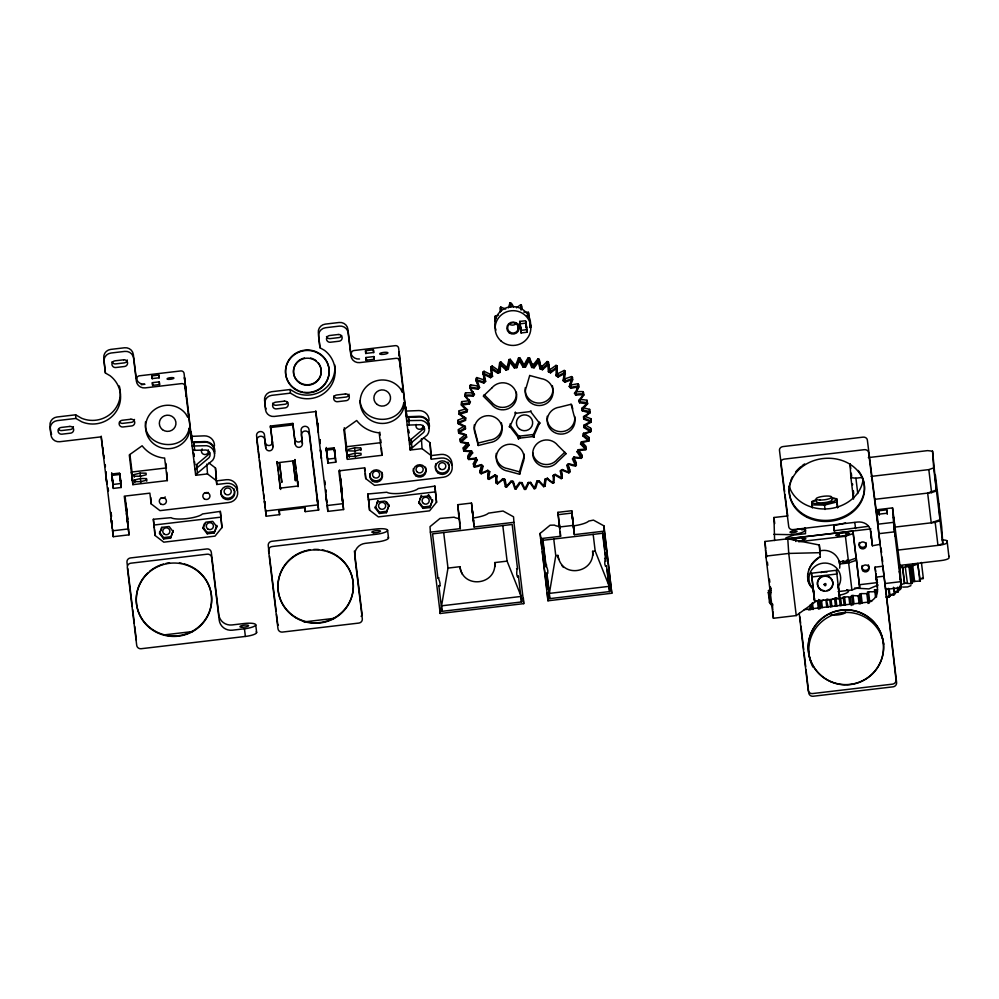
<?xml version="1.0" encoding="UTF-8"?>
<svg xmlns="http://www.w3.org/2000/svg" width="999" height="999" viewBox="0 0 999 999"><rect width="100%" height="100%" fill="white"/><g stroke="black" fill="none" stroke-linecap="round" stroke-linejoin="round"><path stroke-width="1.5" d="M774.6 540.534L773.95 517.494L787.836 515.934M807.741 574.013C807.18 579.358 808.466 585.551 813.223 588.673M145.542 421.728C142.245 447.652 184.515 453.708 189.198 428.271L190.185 428.159L184.915 386.126A2.972 2.897 -3.8 0 0 181.618 383.604L145.167 387.887A7.942 7.73 -3.8 0 1 136.364 381.156L133.579 358.142A7.942 7.73 -3.8 0 0 124.775 351.398L110.989 353.022A7.942 7.73 -3.8 0 0 104.033 361.613L105.407 373.027L110.027 375.699A27.772 27.048 -3.8 0 1 116.671 410.751A27.772 27.048 -3.8 0 1 81.831 421.853L75.874 418.431L57.193 420.629A7.942 7.73 -3.8 0 0 50.25 429.233L50.937 434.977A7.942 7.73 -3.8 0 0 59.74 441.72L101.124 436.85L113.262 536.688L129.033 534.827L125.162 496.715M543.856 485.976L539.185 480.856L538.836 481.555L543.643 486.663L545.142 479.033L547.427 478.221A27.76 27.023 -3.8 0 0 550.561 481.019L552.797 482.567L553.271 481.206A28.072 27.335 -3.8 0 0 553.234 477.172L553.034 475.536L555.144 474.363L561.475 477.709L560.314 470.941L562.262 469.53L568.693 472.177L566.845 465.384L568.518 463.661L575.324 465.409L572.464 458.941L573.913 457.043L580.869 457.779L577.072 451.785L578.221 449.7L585.377 449.063L580.556 444.056L581.393 441.833L588.274 440.584L582.867 435.914L583.354 433.603L589.972 431.393L583.94 427.547L584.003 425.187L590.259 421.653L583.716 419.118L583.503 416.758L589.198 412.787L582.255 410.814L581.693 408.516L586.725 403.771L579.57 402.797L578.658 400.611L582.941 395.217L581.53 394.792A28.447 27.697 -3.8 0 0 577.385 394.992L575.711 395.267L574.487 393.231L575.412 391.92A28.034 27.298 -3.8 0 0 577.434 388.374L577.672 386.963L570.766 388.361L569.243 386.526L571.465 379.87L564.835 382.23L563.061 380.631L564.26 373.738L558.054 377.023L556.056 375.686L556.206 368.693L550.549 372.827L548.376 371.778L547.877 364.997L542.507 369.73L540.197 369.018L538.274 362.287L534.078 367.819L531.68 367.445L532.155 364.31L529.532 357.904L528.221 357.817L528.783 361.064L525.449 367.132L523.026 367.083L523.389 363.886L522.34 361.75A30.981 30.17 -3.8 0 0 519.842 357.904L518.518 358.017L519.193 361.188L516.808 367.657L514.398 367.969L514.635 364.697L510.239 359.29L508.941 359.59L509.727 362.674L508.329 369.405L506.006 370.105L506.118 366.77L500.936 362.025L499.7 362.5L500.574 365.497L500.187 372.315L498.002 373.339L497.964 369.98L492.145 366.046L490.996 366.683L491.683 375.836L492.569 376.373L490.559 377.697L484.328 374.588L485.639 381.468L483.853 383.054L477.222 380.869L479.582 387.512L477.997 389.31L471.116 388.087L471.378 389.498A28.009 27.273 -3.8 0 0 473.451 392.994L474.45 394.33L473.151 396.328A28.447 27.697 -3.8 0 0 467.382 396.004L465.971 396.453L470.392 401.785L469.405 403.946L462.312 405.094L467.495 409.74L466.833 412.025L459.99 414.16L465.759 418.019L465.509 420.367L459.053 423.052L465.359 426.436L465.472 428.808L459.44 432.367L466.146 434.84L466.67 437.15L461.326 441.92L468.244 443.032L469.043 445.254L464.523 450.724L471.528 450.836L472.652 452.922A28.472 27.722 -3.8 0 0 469.343 457.554L468.993 458.953L475.986 458.054L477.36 459.99A27.835 27.098 -3.8 0 0 475.362 463.661L474.65 466.471L481.443 464.585L483.091 466.308L481.381 473.101L487.799 470.279L489.735 471.703L488.673 478.484L494.955 475L497.09 476.136L496.915 477.772A28.072 27.335 -3.8 0 0 496.928 481.805L497.427 483.154L499.637 481.568A27.76 27.023 -3.8 0 0 502.734 478.696L505.032 479.458L506.618 487.05L511.351 481.843L511.013 481.156L506.418 486.363M490.996 366.683L492.569 376.373M545.142 479.033L545.904 479.395L545.304 484.665L544.905 486.276L543.643 486.663M548.376 371.778L549.163 371.128L549.013 366.496A31.344 30.519 -3.8 0 0 548.414 361.975L547.177 361.526L542.07 366.396L542.507 369.73M869.167 603.196L867.419 592.045L869.517 591.77A29.296 6.681 -6.9 0 0 873.313 591.77L875.911 591.42L876.573 596.903M584.003 425.187L584.727 426.873L583.94 427.547M465.509 420.367L464.61 417.345L458.116 420.142L458.066 421.428L458.216 423.688L463.474 426.423L465.359 426.436M279.171 509.815L279.633 514.647L266.233 516.221L265.534 509.34M317.37 498.926L318.631 510.052L305.244 511.625L304.782 506.793M488.374 470.679L487.849 478.708L488.961 479.408L489.023 478.708M547.427 478.221L548.014 479.732L552.722 483.279L553.908 482.717L554.058 481.068A28.896 28.134 -3.8 0 0 554.02 476.91L553.034 475.536M899.649 587.874L901.423 586.563L899.999 586.525M901.423 586.563L900.711 587.624M481.568 465.072L480.032 470.679L480.194 472.939L481.181 473.788L486.7 471.603L487.799 470.279M508.329 369.405L507.43 366.371L508.941 359.59M564.26 373.738L564.223 370.417L557.892 373.638L558.054 377.023M553.871 475.774L555.144 474.363M585.664 425.087L590.684 428.184L590.709 431.73L585.127 433.791L583.354 433.603M466.833 412.025L466.046 408.903L459.19 410.751L459.115 414.273L464.897 418.269L464.76 419.605L458.266 422.402L458.216 423.688L459.041 423.451M497.09 476.136L496.103 477.534A28.896 28.134 -3.8 0 0 496.128 481.68L496.303 483.329L497.502 483.866L502.147 480.219L502.734 478.696M552.722 483.279L552.797 482.567M506.006 370.105L500.961 365.347L500.936 362.025M810.201 609.914L809.764 605.232M564.835 382.23L564.822 378.871L563.811 377.959L564.497 375.686M564.223 370.417L565.272 371.191L564.81 374.325M556.955 371.778L557.192 365.984L556.031 365.359L550.249 369.455L550.549 372.827M545.629 479.532L545.154 482.405M502.797 525.549L507.092 561.126L521.166 596.44L521.528 601.96L441.933 611.338L441.57 605.819L447.989 568.094L443.693 532.517M553.758 539.01L555.769 555.669L549.363 593.394L549.712 598.638L609.602 591.57L607.217 569.455M539.185 480.856L536.813 481.406L534.165 488.723L530.182 483.017L528.234 482.529L524.487 489.423L521.79 484.265L521.99 482.617L524.95 488.823M536.813 481.406L537.499 481.855L536.101 486.988L535.476 488.523L534.165 488.723M556.056 375.686L557.255 372.802L557.192 365.984M495.154 316.208L495.267 321.079L495.154 316.208L498.451 315.01M530.019 327.722L529.994 324.2M582.867 435.914L584.015 434.053M571.465 379.87L571.553 376.573L564.822 378.871M536.85 481.943L537.15 480.731M514.398 367.969L510.139 362.587L510.239 359.29M570.766 388.361L570.879 385.027L570.017 383.978L571.028 387.287L578.034 385.964L578.808 387L578.134 388.524A28.834 28.072 -3.8 0 1 576.073 392.157L574.487 393.231M516.808 367.657L516.008 364.523L518.518 358.017M588.761 438.761L589.085 437.512L583.591 433.116M581.393 441.833L583.091 442.282L588.911 441.021L589.085 437.512M807.766 574.462C808.74 566.97 813.523 560.002 820.316 556.618C816.108 559.802 810.888 564.023 809.003 569.692M489.735 471.703L488.823 471.828L488.274 474.175L487.849 478.708L488.673 478.484M572.04 379.083L572.477 377.485L571.553 376.573M481.181 473.788L481.381 473.101M467.495 409.74L466.196 411.163L459.34 413.012L459.115 414.273L459.99 414.16M189.198 428.271L189.448 431.88L188.386 435.514A22.315 21.728 -3.8 0 1 155.644 445.204A22.315 21.728 -3.8 0 1 151.648 412.137A22.315 21.728 -3.8 0 1 185.789 413.936L187.675 417.232L188.661 417.107L188.424 413.499M339.535 469.905L343.581 509.54L327.822 511.401L315.684 411.563L274.3 416.446A7.942 7.73 -3.8 0 1 265.497 409.702L264.797 403.946A7.942 7.73 -3.8 0 1 271.753 395.342L290.434 393.144L296.378 396.578A27.772 27.048 -3.8 0 0 331.231 385.464A27.772 27.048 -3.8 0 0 324.588 350.412L319.967 347.752L318.594 336.338A7.942 7.73 -3.8 0 1 325.549 327.734L339.335 326.111A7.942 7.73 -3.8 0 1 348.139 332.854L350.924 355.869A7.942 7.73 -3.8 0 0 359.727 362.612L396.178 358.316A2.972 2.897 -3.8 0 1 399.475 360.839L404.745 402.872L403.758 402.984C399.463 426.061 362 424.188 360.04 400.699M403.758 402.984L403.996 406.605L402.947 410.239A22.315 21.728 -3.8 0 1 370.192 419.917A22.315 21.728 -3.8 0 1 366.208 386.863A22.315 21.728 -3.8 0 1 400.349 388.661L402.235 391.945L403.221 391.82L402.972 388.211L401.998 388.324M519.655 474.275L522.914 463.061A13.886 13.524 -3.8 0 0 514.522 444.905A13.886 13.524 -3.8 0 0 496.64 454.695A13.886 13.524 -3.8 0 0 508.154 471.153L519.655 474.275L519.492 471.84L522.752 460.626A13.886 13.524 -3.8 0 0 523.788 453.696M476.261 457.579L473.326 463.886L474.325 467.132A31.294 30.47 -3.8 0 0 478.896 466.133L481.443 464.585M528.808 483.091L525.811 489.41L524.487 489.423M563.061 380.631L564.647 377.947L565.272 371.191M469.28 399.525L468.718 400.749L461.675 401.61L461.413 405.094A31.356 30.532 -3.8 0 0 464.647 408.366L466.57 409.865M577.672 386.963L577.884 383.703L570.879 385.027M580.556 444.056L581.955 442.382M523.026 367.083L519.605 361.151L519.842 357.904M575.711 395.267L575.961 391.983L577.122 391.795A29.271 28.496 -3.8 0 1 581.393 391.583L583.079 391.658L583.841 395.055L580.357 399.775L578.658 400.611M571.041 381.83L571.553 380.532M768.818 593.319L768.493 590.584L770.142 589.922M769.767 599.85L769.28 595.741M900.661 581.955L900.961 584.902L904.632 583.166L902.721 567.345M868.006 593.606L861.038 593.631L858.166 595.841L851.697 595.566L850.236 597.327C844.842 595.242 840.946 600.262 835.863 597.964L834.49 598.139M481.218 465.309L482.155 466.296L480.194 472.939L481.068 472.839M525.449 367.132L524.762 363.898L525.774 361.713A30.981 30.17 -3.8 0 1 528.221 357.817M578.221 449.7L579.82 450.387L585.764 449.962L586.113 446.516L582.217 442.132M170.567 538.124L173.227 530.544L170.567 538.124L163.674 538.936L159.528 533.528L161.638 527.197M159.528 533.528L162.275 527.31L169.168 526.498L173.314 531.905M203.521 525.799L204.62 523.301M203.072 528.396L205.819 522.177L212.712 521.366L216.858 526.773L214.111 532.991L207.218 533.803L203.072 528.396L202.972 527.035L207.13 532.442L207.218 533.803M214.111 532.991L216.771 525.412L216.858 526.773M376.873 503.009L377.972 500.524L375.312 508.091L379.47 513.498L386.363 512.687L389.023 505.119L386.363 512.687M419.867 499.125L421.516 495.392L418.856 502.959L423.014 508.366L429.907 507.554L432.555 499.987L429.907 507.554M515.322 412.063L515.459 414.061L510.239 425.861L509.053 426.723L510.414 427.297L518.294 437.562L518.469 438.986L519.655 438.124L532.742 436.575L534.103 437.15L533.803 433.728L539.01 421.915L539.148 423.913L533.928 435.714L534.103 437.15M577.984 386.263L578.658 384.74L577.884 383.703M470.392 401.785L469.43 401.785L469.405 403.946M521.091 310.102L521.728 306.968L520.754 304.658L516.446 307.829M886.3 597.464L889.31 596.59L888.311 588.374M474.325 467.132L474.65 466.471M521.99 482.617L519.567 482.467L514.822 488.736L512.699 482.117L513.399 481.655L515.384 488.211M519.567 482.467L519.505 484.115L516.121 488.911L514.822 488.736L514.672 486.476M473.326 391.92L472.589 393.057L471.453 392.907A29.271 28.496 -3.8 0 0 467.182 392.794L465.497 392.907L465.047 396.316L469.43 401.785M470.816 451.261A29.296 28.521 -3.8 0 0 468.481 454.745L467.694 456.206L468.543 459.565L474.475 459.016L475.986 458.054M582.754 394.855L583.079 391.658M531.68 367.445L529.195 361.089L529.532 357.904M579.57 402.797L579.944 399.575L583.828 399.75L587.025 400.274L587.612 403.758A31.356 30.532 -3.8 0 1 584.427 407.105L581.693 408.516M577.072 451.785L578.671 450.324M527.759 314.722L528.371 312.287L523.801 312.075M513.536 307.267L512.15 304.158L509.965 302.847L508.391 307.879M534.078 367.819L533.516 364.535L537.837 359.003L539.135 359.265L540.084 362.3L540.909 368.244L540.197 369.018M475.624 458.741L476.411 459.84L473.476 466.146L474.388 466.171M578.633 450.112A29.296 28.521 -3.8 0 1 581.018 453.546L581.83 455.007L581.306 458.366L575.362 457.942L573.913 457.043M582.804 394.205L583.691 392.794M889.772 595.254L893.868 594.767L894.867 593.781L894.205 588.299M474.45 394.33L472.739 395.317L473.151 396.328M897.214 590.421L900.611 588.873L899.325 588.773M900.611 588.873L899.787 589.909M586.588 403.396L587.025 400.274M538.686 362.375L539.135 359.265M478.459 384.977L477.559 385.989L470.566 384.84L469.805 385.901L470.654 389.66A28.834 28.072 -3.8 0 0 472.777 393.256L473.476 394.18M582.255 410.814L582.742 407.667L589.647 409.365L590.047 412.887L585.314 416.433L583.503 416.758M471.528 450.836L469.917 451.548L463.961 451.248L463.286 447.814L467.107 443.356M894.817 592.744A28.072 6.406 -6.9 0 0 896.303 592.507L898.413 591.296L897.914 587.187M572.464 458.941L574.238 457.717M530.182 483.017L530.656 482.392L534.502 488.074M883.054 566.933L882.929 566.196L875.024 567.17L877.472 589.11A11.901 11.813 -12.4 0 1 867.02 602.247L804.32 609.64M882.929 566.196L896.016 679.77A3.971 3.934 -12.4 0 1 892.532 684.14L812.537 693.568A3.971 3.934 -12.4 0 1 808.141 690.122L799.3 614.198A3.971 3.934 -12.4 0 1 799.312 613.174M221.965 527.534L215.01 536.126L163.786 542.17L154.982 535.427L153.346 519.28L171.054 517.669A16.371 3.734 -6.9 0 0 186.938 518.581A16.371 3.734 -6.9 0 0 202.447 513.961L220.329 511.388L221.965 527.534L220.329 511.388M436.526 502.247L429.57 510.839L378.346 516.883L369.543 510.139L367.907 493.993L386.838 492.232A16.371 3.734 -6.9 0 0 402.722 493.144A16.371 3.734 -6.9 0 0 418.244 488.536L434.89 486.101L436.526 502.247L434.89 486.101M472.652 452.922L470.966 453.521A29.296 28.521 -3.8 0 0 468.631 457.005L467.844 458.466L468.768 458.616M904.42 583.628L902.372 566.308M568.518 463.661L571.053 465.159A31.294 30.47 -3.8 0 0 575.636 466.058L576.323 462.799L573.888 457.505M897.489 592.32L898.413 591.296L897.289 591.133M479.582 387.512L478.608 387.237L477.997 389.31M589.11 412.387L589.647 409.365M547.877 364.997L548.414 361.975M893.868 594.767L894.867 593.781M583.716 419.118L584.303 416.071L590.871 418.731L591.083 422.277L584.765 425.537M770.329 590.946L770.316 587.874L770.641 590.621M900.249 585.476L900.836 584.403M889.01 597.215L890.059 596.253L889.235 589.41M483.853 383.054L483.541 379.707L476.798 377.572L475.886 378.509L476.036 380.769L478.608 387.237M566.845 465.384L568.718 464.385M468.244 443.032L466.508 443.519L460.664 442.37L460.177 438.873L464.635 435.002M464.523 450.724L463.961 451.248L463.286 447.814M564.847 452.235L557.342 459.365A13.886 13.524 -3.8 0 1 532.654 452.647M910.901 585.664L907.579 586.962L902.946 587.1M500.749 307.018L500.399 311.638L500.749 307.018L505.694 309.091M469.043 445.254L468.106 444.855L466.358 446.503L463.436 450.074L464.36 450.349M483.541 379.707L484.552 378.796L482.992 372.053L484.04 371.266L490.384 374.325L490.559 377.697M568.731 470.604L569.705 469.73L568.094 464.148M562.262 469.53L563.324 470.791L568.881 472.864L569.855 471.99L569.705 469.73M590.259 421.653L591.021 420.991L584.452 418.331L584.328 417.008M905.643 566.108L910.326 565.809M904.632 583.166L911.038 583.716L912.599 582.692L911.438 582.042L913.486 581.455L920.366 581.031L917.656 563.411M556.568 368.893L557.342 368.244L556.181 367.62L556.031 365.359M192.145 446.029L206.781 445.691A9.416 9.178 -3.8 0 1 212.625 460.339L195.617 474.725L197.415 473.089L196.578 464.597L208.853 454.233A4.933 4.808 -3.8 0 0 209.74 452.46M196.791 467.907L194.992 469.542L209.091 457.667A4.933 4.808 -3.8 0 0 206.019 450L192.67 450.387L194.655 450.224L193.906 442.52L206.556 442.245A9.416 9.178 -3.8 0 1 214.373 451.648M410.164 449.313L411.975 447.802L411.138 439.31L423.414 428.946A4.933 4.808 -3.8 0 0 424.3 427.172M411.351 442.619L409.54 444.255L423.638 432.38A4.933 4.808 -3.8 0 0 420.579 424.712L407.23 425.099L409.215 424.937L408.466 417.232L421.116 416.97A9.416 9.178 -3.8 0 1 428.646 428.234M410.177 449.45L427.185 435.052A9.416 9.178 -3.8 0 0 421.341 420.404L406.705 420.654L408.691 420.579M573.339 525.899A17.857 4.071 -6.9 0 0 588.736 521.066L593.443 520.104L603.958 525.886L611.8 593.256L547.964 600.786L540.122 533.404L550.099 525.212L554.47 525.099A17.857 4.071 -6.9 0 0 559.19 526.386M494.955 475L494.105 476.461L488.961 479.408M466.146 434.84L460.302 433.791L458.741 433.116L458.591 431.843L458.441 429.582L464.485 425.886L465.472 428.808M533.966 435.152L532.617 434.59L519.517 436.126L518.331 437L518.156 435.564L510.289 425.299M539.148 423.913L540.334 423.039L538.973 422.477L531.093 412.212L530.919 410.776L529.732 411.65L516.645 413.186L515.284 412.624L515.459 414.061M560.314 470.941L562.312 470.254M820.341 557.067L819.804 552.684L788.748 553.434L765.896 556.131L773.401 618.269L796.253 615.571L816.183 601.173M461.326 441.92L460.664 442.37L460.177 438.873M590.009 430.994L590.834 430.444L590.684 428.184M490.384 374.325L491.533 373.576M505.032 479.458L504.245 479.832L504.42 482.23L505.357 486.7L506.018 486.251M555.069 475.099L561.188 478.646L562.287 477.922L561.213 471.066M466.67 437.15L465.759 436.625L463.748 438.024L460.327 441.133L461.226 441.533M564.585 373.976L565.422 373.451L564.373 372.677L558.041 375.899L556.905 375.137M491.945 369.568L498.002 373.339M833.503 598.763C827.684 603.121 824.6 592.644 828.146 607.092M793.231 539.822L795.479 538.636L802.372 537.824L805.906 538.786L802.547 540.571L798.413 541.058M839.01 533.503L835.664 535.289L839.197 536.251L846.091 535.439L849.45 533.666L845.916 532.692L839.01 533.503L839.36 536.388M588.374 440.184L589.235 439.772L583.741 435.377M497.964 369.98L499.213 369.393L499.175 367.02A31.344 30.519 -3.8 0 1 499.7 362.5M571.753 380.157L572.627 379.745L572.477 377.485M459.49 432.767L458.741 433.116L458.441 429.582M497.052 482.992L496.303 483.329L495.979 479.42A28.896 28.134 -3.8 0 1 495.954 475.262M914.322 564.335L918.293 563.773M900.449 567.195L901.498 566.808M545.904 479.395L547.202 478.933M871.103 476.411L928.82 469.617L933.665 467.907L932.554 451.173L927.559 450.624L868.331 457.604M936.388 490.01L927.659 493.094L931.243 522.814L939.972 519.742L933.665 467.907M875.024 499.288L931.592 492.632L936.45 490.921L932.554 451.173M798.713 541.783L845.429 536.276L853.183 533.541L853.021 531.093L764.922 541.483L766.096 557.592M894.093 527.197L935.176 522.352L940.034 520.641L938.923 503.921M839.185 561.913L848.388 560.826L856.143 558.091L853.021 531.093M839.647 563.998L848.638 562.937L856.405 560.202L856.23 557.667L859.664 587.237L851.91 589.972L838.111 591.595M935.389 475.099L941.695 526.935L942.806 543.656L937.961 545.367L935.176 522.352M877.547 589.647L874.3 590.022L875.911 591.42M585.377 449.063L586.263 448.776L581.48 443.643M810.264 609.34L809.427 609.615A28.834 6.581 -6.9 0 1 808.441 609.914M577.922 387.287L578.808 387L578.658 384.74M569.243 386.526L570.679 385.239L572.627 379.745L571.703 378.833L564.972 381.131L563.96 380.219M506.118 366.77L507.43 366.371M464.897 418.269L465.759 418.019M921.715 578.196L923.338 578.458L919.342 579.42M770.878 601.735L769.467 602.11L770.391 602.971L769.542 602.409L768.318 592.519L771.053 591.82M134.116 474.6L140.047 473.101L146.066 473.189L146.166 474.775L140.247 476.261L134.228 476.173L134.116 474.6L134.428 477.147M146.428 478.608L146.528 480.194L140.609 481.693L134.59 481.605L134.478 480.019L140.397 478.521L146.428 478.608L146.741 481.168M354.595 447.814L348.676 449.313L348.788 450.899L354.807 450.986L360.726 449.488L360.627 447.902L354.595 447.814L355.057 451.648M349.038 454.732L354.957 453.246L360.989 453.334L361.089 454.907L355.169 456.406L349.151 456.318L349.038 454.732L349.35 457.292M812.312 507.842L811.737 501.61L815.846 500.574M811.95 504.907L824.525 505.094L836.862 501.973L836.65 498.676L832.454 498.613M478.259 445.504L475.324 434.228A13.886 13.524 -3.8 0 1 484.24 416.246A13.886 13.524 -3.8 0 1 501.823 426.398A13.886 13.524 -3.8 0 1 489.847 442.607L478.259 445.504L478.096 443.057L489.685 440.172A13.886 13.524 -3.8 0 0 501.361 422.802M899.924 587.225L901.398 586.875L900.599 579.72M537.499 481.855L538.836 481.555M897.352 589.797L900.399 589.198L900.062 586.463M581.081 457.43L581.98 457.267L581.83 455.007M582.941 395.217L583.841 395.055L583.229 393.918L581.543 393.843A29.271 28.496 -3.8 0 0 577.272 394.056L576.111 394.243L575.412 393.082M868.593 526.311L834.14 530.769L833.778 525.449L835.127 525.249A32.143 7.33 -6.9 0 0 845.541 522.864M514.635 364.697L516.008 364.523M519.83 321.328L520.154 323.801L526.061 323.102L526.81 329.67L526.985 332.255L521.078 332.942L519.68 321.441L525.599 320.741L526.985 332.255M521.078 332.942L520.904 330.369L526.81 329.67M158.829 375.075L159.016 377.784L152.123 378.596L151.935 375.886L158.829 375.075L159.178 377.947M373.389 349.787L373.576 352.497L365.684 353.434L365.509 350.724L373.389 349.787L373.738 352.659M159.278 381.855L159.465 384.565L152.572 385.377L152.385 382.667L159.278 381.855L159.628 384.727M373.838 356.568L374.026 359.278L366.146 360.214L365.959 357.505L373.838 356.568L374.188 359.44M141.234 384.715L144.93 384.278A7.942 7.73 -3.8 0 1 136.126 377.535L133.342 354.52A7.942 7.73 -3.8 0 0 124.538 347.777L110.739 349.4A7.942 7.73 -3.8 0 0 103.796 358.004L105.407 373.027M119.306 385.951A27.772 27.048 -3.8 0 1 110.864 413.648A27.772 27.048 -3.8 0 1 81.581 418.244L75.637 414.81L56.955 417.008A7.942 7.73 -3.8 0 0 50 425.611L50.699 431.368A7.942 7.73 -3.8 0 0 51.648 434.228M334.715 364.835A27.772 27.048 -3.8 0 1 296.141 392.957L290.197 389.523L271.516 391.733A7.942 7.73 -3.8 0 0 264.56 400.324L265.259 406.081M189.448 431.88L190.422 431.768L190.185 428.159M403.996 406.605L404.982 406.481L404.745 402.872M270.492 427.522L292.957 424.875L292.832 423.401L270.379 426.049L272.839 446.953A3.571 3.472 -3.8 0 1 269.705 450.824A3.571 3.472 -3.8 0 1 265.746 447.789L264.76 439.647A3.971 3.859 -3.8 0 0 260.364 436.276A3.971 3.859 -3.8 0 0 256.88 440.584L266.233 516.221M166.783 472.152L167.345 480.594L132.867 484.652L132.03 471.99L166.508 467.932M381.431 448.276L381.905 455.307L347.427 459.365L346.578 446.715L381.069 442.644L380.694 439.635M111.688 472.727L112.038 475.399L119.917 474.475L120.954 483.516L121.216 487.487L113.337 488.411L111.601 474.026L119.48 473.101L121.216 487.487M326.248 447.452L326.598 450.112L334.478 449.188L335.514 458.241L335.776 462.2L327.897 463.124L326.161 448.738L334.041 447.814L335.776 462.2M280.294 488.836L277.148 462.774L294.88 460.689L294.767 459.69M113.337 488.411L113.074 484.453L120.954 483.516M327.897 463.124L327.635 459.165L335.514 458.241M129.033 534.827L124.263 496.166L149.875 493.156L151.174 503.896L159.977 510.639L228.933 502.509A9.915 9.653 -3.8 0 0 237.637 491.758A9.915 9.653 -3.8 0 0 226.623 483.329L216.771 484.49L216.308 480.656L207.505 473.913L195.679 475.299L190.422 431.768M404.982 406.481L410.239 450.025L422.065 448.626L430.869 455.369L431.331 459.203L441.183 458.042A9.915 9.653 -3.8 0 1 452.185 466.471A9.915 9.653 -3.8 0 1 443.494 477.222L374.538 485.352L365.734 478.608L364.435 467.869L338.823 470.879L343.581 509.54M280.207 488.111L297.939 486.026L298.027 486.75M265.384 511.063L317.794 504.895L318.631 510.052M153.734 525.062L220.717 517.17M368.294 499.787L435.277 491.883M112.462 530.819L128.222 528.958M327.023 505.531L342.782 503.683M378.059 501.873L384.965 501.061L389.111 506.468M421.603 496.74L428.496 495.929L432.654 501.336M159.44 532.167L163.586 537.574L170.479 536.763M207.13 532.442L214.023 531.63M375.312 508.091L375.224 506.743L379.37 512.15L386.276 511.338M418.856 502.959L418.768 501.61L422.914 507.017L429.82 506.206M458.928 516.146L457.692 504.695L471.491 503.071L474.125 527.01L513.923 522.327L513.548 516.808L503.046 511.026L488.474 513.149A17.857 4.071 -6.9 0 1 473.089 517.994M558.978 523.014L557.929 512.337L571.728 510.714L574.363 534.652L604.308 531.118L603.958 525.886M850.012 463.973L850.923 477.659L855.918 478.209L862 477.485M558.091 514.685L571.878 513.061L571.728 510.714M523.364 598.126L523.738 603.646L440.197 613.486L430.382 532.167L460.327 528.633L460.177 526.286M558.978 522.29L559.452 527.01L573.239 525.387L574.363 534.652M540.471 538.648L560.564 536.276L560.252 531.58M876.797 509.752L892.557 507.892L899.912 565.409L901.385 587.562L885.626 589.422L878.795 533.691L876.797 509.752L877.397 514.148M886.725 509.827L886.95 513.224L879.07 514.148L878.845 510.764L886.725 509.827L887.262 514.31M447.989 568.094L459.977 566.683C462.724 589.422 497.102 585.214 494.705 562.587L507.092 561.126M555.769 555.669L557.917 555.407L558.616 559.415M558.379 557.492C563.261 578.746 594.954 572.489 592.632 551.323L595.179 551.023L609.253 586.338L549.363 593.394L546.952 573.451M877.759 524.213L893.518 522.352L892.557 507.892M438.911 577.784C437.137 577.385 441.096 582.192 439.86 585.901L438.886 586.013L441.933 611.338M516.533 568.631C518.069 567.844 515.496 573.426 517.494 576.76L518.444 576.186L517.494 576.76M546.678 565.084C544.917 564.685 548.863 569.492 547.639 573.201L546.653 573.314L549.712 598.638M604.607 558.254C606.143 557.467 603.571 563.036 605.556 566.371L606.518 565.809M870.916 528.896L786.026 538.898L785.951 537.812L793.718 535.077L805.544 533.691L805.157 527.909M438.848 585.564L439.86 585.901M878.795 533.691L894.567 531.83L893.518 522.352M880.281 544.855L868.581 452.51A3.971 3.322 -5.7 0 0 864.235 449.687L784.24 459.115A3.971 3.322 -5.7 0 0 780.719 462.874L788.748 526.798A3.971 3.322 -5.7 0 0 793.106 529.62L857.342 522.052A11.901 9.965 -5.7 0 1 870.404 530.544L872.402 545.779L880.256 544.293M163.799 634.939L192.795 631.518M896.952 550.199L939.435 545.192A7.942 1.811 -6.9 0 0 947.202 542.457L947.114 541.096A7.942 1.811 -6.9 0 0 942.132 539.997M256.643 632.467L255.719 624.8A11.513 2.622 -6.9 0 1 244.455 628.771L232.405 630.194A11.901 11.588 -3.8 0 1 219.193 620.079L211.638 557.554A3.971 3.859 -3.8 0 0 207.243 554.183L130.794 563.199A3.971 3.859 -3.8 0 0 127.323 567.494L136.713 645.354A3.971 3.859 -3.8 0 0 141.121 648.726L245.392 636.438A11.513 2.622 -6.9 0 0 256.206 631.843M303.958 621.915L334.478 618.319M441.57 605.819L521.166 596.44M811.438 573.226L836.463 570.279L839.647 598.389L814.622 601.336L811.438 573.226L814.622 601.336M899.912 565.409L941.295 560.539A7.942 1.811 -6.9 0 0 949.05 557.792L947.114 541.096M811.688 576.972L836.712 574.025L836.463 570.279M876.073 577.135L883.953 576.211M859.502 584.702L877.572 582.579M884.814 583.553L900.586 581.693L901.385 587.562M889.634 594.667L894.292 594.118L893.456 587.262M886.088 596.89L890.059 596.253L889.347 595.978M818.955 599.974L821.54 600.774A31.356 7.155 -6.9 0 0 823.651 599.974M528.234 482.529L530.656 482.392M575.586 465.097L576.473 465.059L573.414 458.803M772.427 604.42L770.579 604.208L769.417 594.617A30.981 7.068 -6.9 0 1 770.666 594.205M769.417 594.617L770.828 604.47L772.751 604.982M586.725 403.771L587.612 403.758L587.175 402.535L580.094 401.835L579.57 400.599M462.312 405.094L461.413 405.094L461.675 401.61M482.155 466.296L483.091 466.308M523.389 363.886L524.762 363.898M797.514 528.821L799.188 528.846A11.314 2.585 -6.9 0 1 803.283 531.93A11.314 2.585 -6.9 0 1 787.936 534.627L773.85 534.353M899.687 587.487L900.723 587.524M771.153 590.696L768.493 590.584M520.029 483.091L521.403 483.166M569.005 471.903L569.855 471.99L567.769 465.359M770.004 588.211L771.203 588.336M589.198 412.787L590.047 412.887L589.797 411.625L582.892 409.927L582.567 408.628M465.971 396.453L465.047 396.316L465.497 392.907M897.614 592.207L895.753 591.957A27.76 6.331 -6.9 0 0 894.742 591.858M476.411 459.84L477.36 459.99M532.155 364.31L533.516 364.535M526.698 315.984L528.995 317.095L528.721 313.037M819.829 549.388L819.305 544.992L787.774 538.786L788.748 553.434L796.253 615.571M892.507 594.318L894.055 594.655M511.013 481.156L513.399 481.655M511.351 481.843L512.699 482.117M561.475 477.709L562.287 477.922L561.376 469.905M519.492 471.84L507.992 468.706A13.886 13.524 -3.8 0 1 496.253 453.421M590.284 422.053L591.083 422.277L591.021 420.991M505.357 486.7L506.618 487.05M470.879 388.411L469.955 388.161L470.566 384.84M540.759 365.984L542.07 366.396M502.947 479.408L504.245 479.832M476.935 381.156L476.036 380.769L476.948 379.832L476.798 377.572M485.639 381.468L483.978 378.796L482.992 372.053M553.171 482.392L553.908 482.717M496.153 481.068L497.352 481.605M589.972 431.393L590.709 431.73L590.834 430.444L584.727 426.873L584.577 424.612M549.013 368.868L550.249 369.455M495.029 475.736L496.228 476.386M919.742 580.669L920.366 581.031M484.003 374.837L483.141 374.313L484.19 373.526L484.04 371.266M459.44 432.367L458.591 431.843L464.635 428.146L464.585 426.81M544.255 485.851L544.905 486.276M556.755 372.877L557.892 373.638M588.274 440.584L588.911 441.021M487.724 471.016L488.823 471.828M423.426 437.649L430.032 442.707L431.368 456.668M208.866 462.937L215.472 467.994L216.446 478.883M500.187 372.315L499.213 369.393M459.053 423.052L458.116 420.142M480.032 470.679L481.031 471.528M484.153 394.705L491.446 401.985A13.886 13.524 -3.8 0 0 516.371 392.245M771.615 605.019L770.579 604.208A30.981 7.068 -6.9 0 1 771.827 603.796M460.064 413.761L459.19 410.751M494.992 317.008L496.341 318.431M868.793 601.873L870.666 601.361A29.296 6.681 -6.9 0 0 871.777 601.373M578.009 451.498L578.783 452.372A29.296 28.521 -3.8 0 1 581.168 455.806L581.98 457.267L581.306 458.366L580.869 457.779M473.326 463.886L474.175 464.872M561.775 565.372L563.436 567.407M430.906 497.827L428.409 494.58L428.496 495.929M386.526 501.873L388.186 504.033M462.45 404.707L461.825 403.871L468.868 403.009L468.718 400.749M811.063 586.5L808.815 582.941L807.679 578.683M466.158 396.091L465.646 395.167L467.332 395.055A29.271 28.496 -3.8 0 1 471.603 395.167L472.739 395.317L472.589 393.057M517.682 324.65C517.894 333.191 517.869 328.359 517.794 323.576M471.053 451.461L471.69 452.647M305.244 511.625L304.583 507.629L278.971 510.651L279.633 514.647M515.796 488.274L516.121 488.911L515.971 486.65M575.324 465.409L575.636 466.058M461.263 571.915L462.437 574.375M477.372 382.817L477.909 383.953M471.116 388.087L470.716 387.1L477.709 388.249L477.559 385.989M513.486 483.528L514.01 484.952M467.657 443.593L468.106 444.855M476.348 380.095L476.848 381.531M500.799 310.926L500.124 307.567M773.95 517.494L774.725 523.501M538.274 362.287L537.837 359.003M568.693 472.177L568.881 472.864M477.222 380.869L476.948 379.832L483.691 381.968L484.702 381.056L484.552 378.796M571.665 404.645L572.764 408.878M478.096 443.057L475.162 431.78A13.886 13.524 -3.8 0 1 474.325 424.837M512.762 480.981L513.074 482.205M768.318 592.519L768.381 592.819A30.981 7.068 -6.9 0 0 771.278 592.819M769.467 602.11L769.542 602.409A30.981 7.068 -6.9 0 0 771.028 602.422M465.472 435.314L465.759 436.625M460.676 570.679L459.977 566.683M504.782 482.829L504.145 478.721M292.857 423.426L295.304 444.305A3.571 3.472 -3.8 0 0 299.263 447.34A3.571 3.472 -3.8 0 0 302.397 443.469L301.099 430.469A3.971 3.709 -4.9 0 1 304.583 426.323A3.971 3.709 -4.9 0 1 308.978 429.533L317.42 498.576M270.392 426.061L271.179 431.98M293.119 461.088L295.13 477.747M279.533 462.699L281.843 482.43L279.408 462.749M875.049 567.132L875.648 571.403M263.586 493.681L264.211 498.189M547.489 364.847L547.177 361.526M558.903 521.141L558.903 521.578M325.174 484.128L325.075 483.479L325.174 484.652M870.641 530.681L870.641 531.206M484.328 374.588L484.19 373.526L490.534 376.586L491.683 375.836L491.146 368.943L492.295 368.306L498.114 372.24L499.363 371.653L499.325 369.28A31.344 30.519 -3.8 0 1 499.85 364.76L501.086 364.285L506.268 369.031L507.579 368.631L509.09 361.85L510.389 361.551L514.785 366.958L516.158 366.783L518.668 360.277L519.992 360.164A30.981 30.17 -3.8 0 1 522.489 364.011L523.538 366.146L524.912 366.158L525.924 363.973A30.981 30.17 -3.8 0 1 528.371 360.077L529.682 360.164L532.305 366.571L533.666 366.795L537.986 361.263L539.285 361.526L540.909 368.244L542.22 368.656L547.327 363.786L548.563 364.235A31.344 30.519 -3.8 0 1 549.163 368.756L549.163 371.128L550.399 371.715L556.181 367.62L556.206 368.693M318.194 425.861L317.782 422.939L318.144 428.359M335.152 456.168L334.228 448.139L335.152 455.631M319.855 440.022L320.192 442.707M321.266 457.067L321.453 458.429L321.353 457.255M265.235 508.016L264.485 501.448L264.847 504.183M105.382 466.021L105.195 464.66L105.382 466.708M106.006 471.953L106.206 473.326L106.106 472.14M111.426 516.783L110.951 512.962M272.24 439.722L271.291 432.792M472.677 513.036L472.028 508.016L473.538 521.228L472.889 516.208M558.99 521.728L559.652 527.697L559.29 524.263M325.774 489.872L326.086 492.145L325.899 490.097M272.39 440.896L272.839 446.953M878.109 525.636L867.344 439.985A3.971 3.322 -5.7 0 0 862.986 437.15L782.991 446.578A3.971 3.322 -5.7 0 0 779.47 450.337L784.64 491.433M870.791 531.83L871.553 538.698L871.178 535.064M869.754 601.873L868.531 591.733M785.014 494.468L787.512 514.26A3.971 3.322 -5.7 0 0 787.749 515.097M526.111 323.876C525.024 315.547 527.335 333.953 526.223 325.499M875.973 573.963L876.672 579.82M838.898 591.92L839.497 596.465L838.111 584.652L838.81 591.158M813.698 592.157L813.086 587.599L813.785 594.105M813.873 594.867L814.485 599.425L813.785 592.919M400.611 369.218C401.86 378.546 398.239 348.614 399.8 362.512M321.141 456.156L320.442 449.762L320.879 453.971M326.211 497.215L325.761 493.881L326.785 502.547L326.336 498.339M296.316 472.015L297.752 482.642L297.702 481.868M278.584 474.113L280.02 484.727L279.97 483.966M265.746 447.789L264.448 434.79A3.971 3.709 -4.9 0 0 260.052 431.568A3.971 3.709 -4.9 0 0 256.568 435.714L258.242 449.4M264.598 501.286L265.284 507.092M186.051 394.505C187.3 403.833 183.679 373.901 185.24 387.787M940.034 520.641L942.806 543.656M928.82 469.617L931.592 492.632M921.415 562.449L923.338 578.458M917.806 563.985L919.892 581.243M912.562 564.335L914.647 581.605M911.575 565.634L913.486 581.455M910.551 567.894L912.287 582.28M909.739 566.308L911.825 583.566M908.953 566.458L911.038 583.716M905.281 567.045L907.417 583.216M894.567 531.83L900.586 581.693M897.514 587.524L898.001 591.633L896.365 591.908A28.896 6.593 -6.9 0 1 894.829 592.145M878.845 510.764L879.382 515.234M881.031 547.939L881.593 552.534M882.142 557.142L882.704 561.738M876.373 578.046L875.861 574.15L876.235 577.784M875.286 589.685L876.111 596.54M874.887 591.733L875.549 597.215M855.918 478.209L857.766 493.543M867.582 593.418L868.243 598.901M866.87 593.893L868.031 603.471M850.174 463.998L850.736 468.593M851.285 473.201L851.66 476.273M853.358 490.796L853.72 493.768M850.923 477.659L853.508 499.138M854.819 522.502L855.556 528.633M861.038 593.631L862.199 603.209M853.183 533.541L856.143 558.091M856.405 560.202L859.664 587.237M859.827 593.906L860.988 603.496M859.39 595.591L860.376 603.808M858.166 595.841L859.165 604.058M845.916 532.692L846.253 535.576M852.984 595.317L853.983 603.533M845.429 536.276L848.388 560.826M848.638 562.937L851.91 589.972M851.697 595.566L852.846 605.157M850.236 597.327L851.223 605.544M848.963 597.539L849.787 604.395M836.65 498.676L837.711 507.467M836.862 501.973L837.574 507.829M844.53 596.778L845.529 604.994M843.181 596.977L844.18 605.194M833.778 525.449L834.527 531.58M840.733 598.801L841.57 605.644M839.435 598.975L840.259 605.819M835.863 597.964L836.85 606.181M824.525 505.094L825.049 509.49M834.652 599.5L835.489 606.356M831.106 599.949L831.93 606.805M829.794 600.087L830.619 606.93M825.948 600.362L826.785 607.205M811.737 501.61L812.437 507.467M821.54 600.774L822.364 607.629M820.254 600.861L821.078 607.717M818.593 599.462L819.754 609.053M817.432 600.899L818.431 609.128M805.244 527.996L805.619 531.068M812.412 602.622L813.236 609.465M811.338 604.033L812 609.502M811.026 605.207L811.525 609.315M802.372 537.824L802.721 540.709M795.479 538.636L795.816 541.52M764.922 541.483L765.746 548.451M766.221 552.222L766.77 556.83M767.407 562.262L767.781 565.334M769.442 579.145L769.817 582.205M770.366 586.813L770.791 590.072M765.584 549.825L765.696 550.774M772.739 609.927L772.427 603.621M604.308 531.118L611.8 593.256M602.772 532.629L604.807 549.512M605.182 552.584L605.918 558.716M605.956 561.201L602.572 533.279L542.669 540.334L545.729 565.646M606.543 566.258L609.602 591.57M593.169 534.365L595.179 551.023M592.632 551.323L592.869 555.369M573.239 525.387L572.764 521.391M557.929 512.337L559.902 528.621M559.452 527.01L560.564 536.276M557.917 555.407L558.154 557.33M542.882 539.697L546.216 567.307M540.122 533.404L541.945 548.563M542.32 551.585L546.89 589.472M547.252 592.507L547.964 600.786M513.923 522.327L523.738 603.646M517.557 568.968L512.187 524.475L432.579 533.853L437.949 578.346M518.481 576.635L521.528 601.96M494.705 562.587L494.93 566.645M474.125 527.01L471.491 503.071M457.692 504.695L460.015 523.938M460.327 528.633L458.591 514.073M408.466 417.232L408.991 421.59M411.138 439.31L411.6 443.206M406.805 415.909L405.706 406.718L406.418 416.77L419.155 416.271A9.915 9.653 -3.8 0 1 429.133 428.259M408.479 429.695L408.841 432.767M406.581 415.534L406.044 411.076L418.768 410.577A9.915 9.653 -3.8 0 1 429.046 420.604M408.366 430.394L408.728 433.366M409.265 437.824L409.627 440.796L409.478 438.511M406.256 415.035L398.638 348.189A2.972 2.897 -3.8 0 0 395.329 345.654L353.958 350.537A2.972 2.897 -3.8 0 0 351.348 353.758M379.795 432.105L380.157 435.114M381.905 455.307L379.17 432.704L377.809 432.692A32.143 31.294 -3.8 0 1 356.68 420.504L343.831 429.645L347.427 459.365M269.156 553.234L268.232 545.604A3.971 3.859 -3.8 0 1 271.716 541.308L375.986 529.02A11.513 2.622 -6.9 0 1 387.587 530.294L388.511 537.962M365.509 350.724L365.859 353.596M366.208 357.742L366.558 360.614M365.959 357.505L366.308 360.377M364.747 467.632L365.122 470.704M367.907 493.993L369.155 504.358M360.627 447.902L360.939 450.462M354.957 453.246L355.419 457.08M344.293 427.709L346.578 446.715M354.408 551.011L361.963 613.523A3.971 3.859 -3.8 0 1 361.126 616.383M319.892 439.535L320.254 442.607M324.887 480.956L325.262 484.028M315.796 410.876L318.444 432.879M317.794 504.895L309.29 434.403A3.971 3.859 -3.8 0 0 304.882 431.031A3.971 3.859 -3.8 0 0 301.411 435.327L302.397 443.469M292.957 424.875L295.304 444.305M297.764 482.13L298.239 486.076M294.88 460.689L297.939 486.026M280.032 484.215L280.669 489.485M258.429 450.924L259.166 457.03M259.528 460.089L263.224 490.634M269.53 556.293L276.161 611.251M276.523 614.31L277.635 623.463A3.971 3.859 -3.8 0 0 278.396 625.324M244.455 628.771L245.392 636.438M193.906 442.52L194.256 445.417M196.578 464.597L197.04 468.494M192.07 439.66L191.146 431.993L191.858 442.058L204.595 441.558A9.915 9.653 -3.8 0 1 214.573 453.546M193.731 453.446L194.106 456.518M191.845 439.323L191.483 436.351L204.221 435.864A9.915 9.653 -3.8 0 1 214.485 445.879M193.456 452.709L193.818 455.681M194.53 461.625L194.892 464.597M191.696 440.309L184.078 373.464A2.972 2.897 -3.8 0 0 180.782 370.941L139.398 375.811A2.972 2.897 -3.8 0 0 136.788 379.046M165.959 463.411L166.321 466.421M167.345 480.594L164.623 457.992L163.249 457.979A32.143 31.294 -3.8 0 1 142.12 445.779L129.283 454.92L132.867 484.652M151.935 375.886L152.285 378.758M152.385 382.667L152.735 385.539M153.346 519.28L154.42 528.159M140.047 473.101L140.509 476.935M140.397 478.521L140.859 482.355M134.478 480.019L134.79 482.579M129.92 454.533L132.03 471.99M127.335 565.309L126.973 562.25A3.971 3.859 -3.8 0 1 130.444 557.954L206.893 548.938A3.971 3.859 -3.8 0 1 211.301 552.31L218.843 614.835A11.901 11.588 -3.8 0 0 232.055 624.949L244.118 623.526A11.513 2.622 -6.9 0 1 255.719 624.8M127.71 568.356L132.318 606.53M132.68 609.577L134.341 623.314M134.703 626.373L136.364 640.109M108.104 487.837L108.479 490.909M111.064 512.387L111.438 515.447M101.236 436.163L103.884 458.166L103.684 455.144M876.298 578.346L876.885 582.804L876.685 580.756M399.35 355.731C397.764 341.246 401.635 375.287 400.05 360.814M184.79 381.006C183.204 366.533 187.075 400.574 185.489 386.101M899.25 565.159L898.813 560.963L899.837 569.63L899.387 565.422M893.93 521.053L893.493 516.845L894.505 525.511L894.068 521.316M894.754 531.718C896.465 547.889 892.869 514.897 894.617 531.456M885.626 588.161L896.602 682.442A3.971 3.934 -12.4 0 1 893.118 686.825L813.124 696.253A3.971 3.934 -12.4 0 1 808.728 692.806L806.018 669.555M876.435 578.608L876.635 580.257M876.847 581.318L877.534 587.3M871.116 533.716L871.453 536.688M870.978 534.24L870.741 532.092M799.887 616.883L800.611 623.076M800.973 626.173L803.683 649.412M804.045 652.509L805.669 666.458M320.192 443.568L319.78 439.885M321.016 454.233L321.141 455.344M317.257 498.713C316.021 487.062 318.531 510.064 317.47 499.837M295.929 468.693L295.304 463.299M278.197 470.779L277.148 461.613M264.96 505.107L265.235 507.579M120.38 479.008L119.668 473.426L120.692 482.092L120.492 480.044M111.089 513.224L111.426 516.258M111.776 523.626C113.474 539.535 109.915 507.03 111.651 523.364M326.598 450.112L327.635 459.165M112.038 475.399L113.074 484.453M572.614 520.092L571.878 513.061M520.154 323.801L520.904 330.369M459.153 517.27C459.94 525.174 458.204 508.678 458.728 514.385M277.035 461.788L277.148 462.774M871.777 539.51L872.402 545.779M294.88 459.515L295.18 462.25M292.994 461.151L295.442 480.831L295.279 478.996M112.038 520.866L112.338 523.576M497.427 483.154L497.502 483.866M561.138 477.934L561.188 478.646M852.584 483.941L852.646 484.84M853.046 490.809L853.533 498.276M839.397 594.63L839.647 598.389M819.305 544.992L820.017 554.145M772.839 611.425L773.401 618.269M547.639 573.201L546.653 573.314M528.371 312.287L528.646 316.358M533.803 433.728L533.928 435.714M532.617 434.59L532.742 436.575M521.49 305.045L521.753 309.116L521.028 308.716L520.754 304.658M510.801 302.747L511.076 306.818L510.239 306.918L509.965 302.847M519.517 436.126L519.655 438.124M518.156 435.564L518.469 438.986M510.114 423.876L510.414 427.297M492.145 366.046L492.307 369.368M431.331 459.203L431.093 455.594L440.946 454.433A9.915 9.653 -3.8 0 1 451.91 465.372M430.032 442.707L430.869 455.369M439.835 607.966L440.197 613.486M430.382 532.167L430.02 526.648L439.997 518.456L454.22 517.195A17.857 4.071 -6.9 0 0 458.928 518.469M421.403 438.786L422.065 448.626M422.914 507.017L423.014 508.366M410.089 447.664L410.239 450.025M402.073 389.535L402.235 391.945M379.37 512.15L379.47 513.498M369.255 505.794L369.543 510.139M365.397 473.514L365.734 478.608M319.967 347.752L318.344 332.717A7.942 7.73 -3.8 0 1 325.299 324.113L339.098 322.49A7.942 7.73 -3.8 0 1 347.902 329.233L350.674 352.247A7.942 7.73 -3.8 0 0 359.49 358.991M327.435 505.519L327.822 511.401M290.197 389.523L290.434 393.144M216.771 484.49L216.533 480.869L226.386 479.707A9.915 9.653 -3.8 0 1 237.35 490.659M215.472 467.994L216.308 480.656M206.855 464.06L207.505 473.913M163.586 537.574L163.674 538.936M154.595 529.632L154.982 535.427M150.749 497.514L151.174 503.896M112.775 529.333L113.262 536.688M103.222 448.214L103.284 449.125M75.637 414.81L75.874 418.431M590.871 418.731L590.933 420.017M287.712 402.222A3.472 3.384 -3.8 0 1 284.927 404.245L276.236 405.269A3.472 3.384 -3.8 0 1 272.602 403.184M266.209 408.941A7.942 7.73 -3.8 0 1 265.447 407.08M333.678 395.979A3.472 3.384 -3.8 0 0 337.312 398.077L346.004 397.053A3.472 3.384 -3.8 0 0 349.038 394.168M341.621 335.564A3.472 3.384 -3.8 0 1 338.836 337.6L330.145 338.624A3.472 3.384 -3.8 0 1 326.511 336.526M423.052 425.387A3.571 3.472 -3.8 0 1 418.993 429.258A3.571 3.472 -3.8 0 1 416.221 424.45M449.125 467.232A6.943 6.756 -3.8 0 1 440.359 472.789A6.943 6.756 -3.8 0 1 435.876 463.623M447.814 462.212A6.943 6.756 -3.8 0 1 449.15 465.459M381.993 472.352A6.344 6.181 -3.8 0 1 376.835 480.794A6.344 6.181 -3.8 0 1 369.805 473.788M425.524 467.22A6.344 6.181 -3.8 0 1 420.367 475.661A6.344 6.181 -3.8 0 1 413.349 468.656M338.986 557.192A37.7 36.701 -3.8 0 1 341.895 612.312A37.7 36.701 -3.8 0 1 285.402 608.129A37.7 36.701 -3.8 0 1 297.24 554.108M298.326 553.533A37.7 36.701 -3.8 0 1 301.686 552.022M302.834 551.598A37.7 36.701 -3.8 0 1 305.182 550.849M306.381 550.536A37.7 36.701 -3.8 0 1 310.002 549.812M313.686 549.438A37.7 36.701 -3.8 0 1 318.619 549.487M322.277 549.937A37.7 36.701 -3.8 0 1 324.7 550.424M327.06 551.073A37.7 36.701 -3.8 0 1 334.927 554.495M335.976 555.119A37.7 36.701 -3.8 0 1 337.999 556.468M388.074 537.325A11.513 2.622 -6.9 0 1 377.26 541.933L365.197 543.356A11.901 11.588 -3.8 0 0 354.757 556.256L362.312 618.768A3.971 3.859 -3.8 0 1 358.828 623.076L282.38 632.08A3.971 3.859 -3.8 0 1 277.984 628.708L268.581 550.849A3.971 3.859 -3.8 0 1 272.065 546.54L376.336 534.265A11.513 2.622 -6.9 0 0 387.587 530.294M210.477 590.147A37.7 36.701 -3.8 0 1 163.674 634.627A37.7 36.701 -3.8 0 1 147.665 573.051M149.488 571.428A37.7 36.701 -3.8 0 1 163.511 564.048M165.896 563.448A37.7 36.701 -3.8 0 1 169.543 562.837M179.383 562.937A37.7 36.701 -3.8 0 1 181.806 563.361M184.203 563.923A37.7 36.701 -3.8 0 1 188.848 565.521M189.972 566.008A37.7 36.701 -3.8 0 1 210.165 588.985M272.502 441.77A3.571 3.347 -4.9 0 1 269.355 445.504A3.571 3.347 -4.9 0 1 265.409 442.607M302.048 438.286A3.571 3.347 -4.9 0 1 298.913 442.02A3.571 3.347 -4.9 0 1 294.955 439.123M208.267 449.8A3.571 3.472 -3.8 0 1 204.433 454.533A3.571 3.472 -3.8 0 1 202.148 448.951M234.141 489.035A6.943 6.756 -3.8 0 1 228.496 498.276A6.943 6.756 -3.8 0 1 220.816 490.609M73.402 426.648A3.472 3.384 -3.8 0 1 70.367 429.533L61.676 430.557A3.472 3.384 -3.8 0 1 58.491 429.233M134.478 419.455A3.472 3.384 -3.8 0 1 131.443 422.34L122.752 423.364A3.472 3.384 -3.8 0 1 119.568 422.028M111.95 361.813A3.472 3.384 -3.8 0 0 115.584 363.911L124.276 362.887A3.472 3.384 -3.8 0 0 127.31 360.002M165.235 496.928A3.571 3.472 -3.8 0 1 161.014 497.977M208.104 492.432A3.571 3.472 -3.8 0 1 204.558 492.844M495.966 330.07A17.857 17.383 -3.8 0 1 511.338 306.668A17.857 17.383 -3.8 0 1 530.232 327.347M516.658 323.139A5.357 5.22 -3.8 0 1 509.128 324.026M552.335 385.639A13.886 13.524 -3.8 0 1 540.047 403.059A13.886 13.524 -3.8 0 1 525.287 387.662M553.871 474.65A28.896 28.134 -3.8 0 1 553.958 477.285M574.75 416.521A13.886 13.524 -3.8 0 1 560.764 431.668A13.886 13.524 -3.8 0 1 547.227 416.246M577.297 387.624A28.834 28.072 -3.8 0 1 576.598 388.836M318.469 363.124A13.886 13.524 -3.8 0 1 314.972 382.517A13.886 13.524 -3.8 0 1 295.317 378.047A13.886 13.524 -3.8 0 1 301.099 359.178M302.21 358.703A13.886 13.524 -3.8 0 1 304.533 358.017M310.527 358.067A13.886 13.524 -3.8 0 1 312.837 358.803M313.923 359.315A13.886 13.524 -3.8 0 1 315.946 360.602M298.713 390.796A21.828 21.241 -3.8 0 1 292.819 355.432A21.828 21.241 -3.8 0 1 328.246 365.06A21.828 21.241 -3.8 0 1 304.195 392.282M302.784 392.045A21.828 21.241 -3.8 0 1 300.037 391.296M858.178 470.442A37.7 31.543 -5.7 0 1 835.576 519.28A37.7 31.543 -5.7 0 1 789.397 486.351M789.61 484.977A37.7 31.543 -5.7 0 1 790.271 482.255M790.696 480.906A37.7 31.543 -5.7 0 1 792.407 476.985M795.579 472.077A37.7 31.543 -5.7 0 1 800.873 466.67M802.097 465.709A37.7 31.543 -5.7 0 1 804.67 463.911M863.198 478.446A37.7 31.543 -5.7 0 1 828.77 508.753A37.7 31.543 -5.7 0 1 789.048 485.814M845.341 684.852A37.7 37.425 -12.4 0 1 813.398 628.633A37.7 37.425 -12.4 0 1 878.458 628.408A37.7 37.425 -12.4 0 1 846.565 684.839M812.961 667.095A37.7 37.425 -12.4 0 1 834.927 614.26A37.7 37.425 -12.4 0 1 883.753 644.243M801.186 528.771A7.942 1.811 -6.9 0 1 801.972 530.057M948.663 556.006A7.942 1.811 -6.9 0 1 948.963 556.443M855.144 587.824A6.344 1.449 -6.9 0 1 854.545 588.249M865.971 542.582A3.571 3.472 -3.8 0 1 862.599 547.365A3.571 3.472 -3.8 0 1 859.365 542.519M868.293 564.81A3.571 3.472 -3.8 0 1 865.846 570.354A3.571 3.472 -3.8 0 1 862.149 565.534M846.64 560.239A3.571 0.812 -6.9 0 1 849.013 561.101A3.571 0.812 -6.9 0 1 843.78 562.037A3.571 0.812 -6.9 0 1 843.231 560.851M813.323 589.21A15.872 15.447 -3.8 0 1 812.911 568.331A15.872 15.447 -3.8 0 1 834.24 566.046A15.872 15.447 -3.8 0 1 838.361 586.525M821.003 572.689A7.942 7.73 -3.8 0 1 827.035 571.977M820.241 550.811A15.872 15.447 -3.8 0 1 839.647 568.156M819.58 588.448A7.742 7.53 -3.8 0 1 819.729 577.784A7.742 7.53 -3.8 0 1 830.669 577.897A7.742 7.53 -3.8 0 1 830.519 588.561M829.744 589.198A7.742 7.53 -3.8 0 1 827.022 590.471M824.013 590.634A7.742 7.53 -3.8 0 1 820.329 589.098M839.547 560.914A15.872 15.447 -3.8 0 1 839.385 563.611M878.158 584.989A13.886 3.172 -6.9 0 1 876.011 585.901L868.918 588.911L859.39 588.361A13.886 3.172 -6.9 0 1 856.505 588.199M846.653 589.722A13.886 3.172 -6.9 0 1 838.586 595.342M918.156 563.886A17.857 4.071 -6.9 0 1 899.774 567.632M832.417 497.927A11.901 2.71 -6.9 0 1 832.666 501.76A11.901 2.71 -6.9 0 1 815.958 503.733A11.901 2.71 -6.9 0 1 815.696 499.9M831.767 499.463A7.942 1.811 -6.9 0 1 824.3 502.634A7.942 1.811 -6.9 0 1 816.545 501.261M845.316 611.75A7.942 1.811 -6.9 0 1 840.858 614.435A7.942 1.811 -6.9 0 1 830.968 614.822M105.882 475.049L106.905 483.716L105.882 475.049M111.788 474.35L112.812 483.017L111.788 474.35M131.493 472.04L132.517 480.694L131.493 472.04M326.348 449.075L327.372 457.742L326.348 449.075M346.054 446.753L347.065 455.419L346.054 446.753M899.5 571.353L900.524 580.019L899.5 571.353M530.481 325.224C531.281 334.665 528.658 310.889 530.481 325.224M824.038 584.452C826.023 588.698 827.16 580.943 824.038 584.452M529.695 375.499L526.436 386.713A13.886 13.524 -3.8 0 0 534.827 404.87A13.886 13.524 -3.8 0 0 552.709 395.08A13.886 13.524 -3.8 0 0 541.196 378.621L529.695 375.499M491.845 387.962L483.279 396.116L491.608 404.433A13.886 13.524 -3.8 0 0 511.988 406.368A13.886 13.524 -3.8 0 0 512.262 386.438A13.886 13.524 -3.8 0 0 491.845 387.962M566.083 453.658L557.504 461.813A13.886 13.524 -3.8 0 1 537.087 463.336A13.886 13.524 -3.8 0 1 537.375 443.406A13.886 13.524 -3.8 0 1 557.742 445.342L566.083 453.658M571.091 404.27L559.502 407.167A13.886 13.524 -3.8 0 0 547.527 423.376A13.886 13.524 -3.8 0 0 565.122 433.529A13.886 13.524 -3.8 0 0 574.025 415.547L571.091 404.27M123.701 359.79L115.01 360.814A3.472 3.384 -3.8 0 0 111.963 364.573A3.472 3.384 -3.8 0 0 115.822 367.52L124.513 366.496A3.472 3.384 -3.8 0 0 127.56 362.737A3.472 3.384 -3.8 0 0 123.701 359.79M338.261 334.503L329.57 335.527A3.472 3.384 -3.8 0 0 326.523 339.285A3.472 3.384 -3.8 0 0 330.382 342.245L339.073 341.221A3.472 3.384 -3.8 0 0 342.12 337.45A3.472 3.384 -3.8 0 0 338.261 334.503M69.805 426.436L61.114 427.46A3.472 3.384 -3.8 0 0 58.067 431.218A3.472 3.384 -3.8 0 0 61.913 434.178L70.617 433.154A3.472 3.384 -3.8 0 0 73.651 429.383A3.472 3.384 -3.8 0 0 69.805 426.436M130.881 419.243L122.19 420.267A3.472 3.384 -3.8 0 0 119.143 424.026A3.472 3.384 -3.8 0 0 123.002 426.973L131.693 425.949A3.472 3.384 -3.8 0 0 134.728 422.19A3.472 3.384 -3.8 0 0 130.881 419.243M284.365 401.148L275.662 402.172A3.472 3.384 -3.8 0 0 272.627 405.944A3.472 3.384 -3.8 0 0 276.473 408.891L285.165 407.867A3.472 3.384 -3.8 0 0 288.212 404.108A3.472 3.384 -3.8 0 0 284.365 401.148M345.442 393.956L336.75 394.98A3.472 3.384 -3.8 0 0 333.703 398.738A3.472 3.384 -3.8 0 0 337.55 401.698L346.253 400.661A3.472 3.384 -3.8 0 0 349.288 396.903A3.472 3.384 -3.8 0 0 345.442 393.956M519.867 321.99L520.679 328.833L519.867 321.99M572.927 520.954L572.277 515.934L573.788 529.133L572.927 520.954M341.208 484.003L340.409 477.784L342.282 494.13L341.208 484.003M341.908 494.393L341.096 488.186L342.969 504.52L341.908 494.393M126.661 509.278L125.849 503.071L127.722 519.405L126.661 509.278M127.348 519.68L126.548 513.474L128.409 529.807L127.348 519.68M164.111 534.003A3.571 3.472 -3.8 0 0 169.855 531.755A3.571 3.472 -3.8 0 0 165.01 528.046A3.571 3.472 -3.8 0 0 164.111 534.003M207.655 528.871A3.571 3.472 -3.8 0 0 213.399 526.623A3.571 3.472 -3.8 0 0 208.541 522.914A3.571 3.472 -3.8 0 0 207.655 528.871M379.907 508.578A3.571 3.472 -3.8 0 0 385.651 506.331A3.571 3.472 -3.8 0 0 380.794 502.609A3.571 3.472 -3.8 0 0 379.907 508.578M423.451 503.446A3.571 3.472 -3.8 0 0 429.195 501.198A3.571 3.472 -3.8 0 0 424.338 497.477A3.571 3.472 -3.8 0 0 423.451 503.446M440.022 468.881A3.571 3.472 -3.8 0 0 445.779 466.633A3.571 3.472 -3.8 0 0 440.921 462.912A3.571 3.472 -3.8 0 0 440.022 468.881M438.037 472.952A6.943 6.756 -3.8 0 0 449.213 468.581A6.943 6.756 -3.8 0 0 439.772 461.363A6.943 6.756 -3.8 0 0 438.037 472.952M415.784 475.749A6.344 6.181 -3.8 0 0 425.999 471.753A6.344 6.181 -3.8 0 0 417.37 465.147A6.344 6.181 -3.8 0 0 415.784 475.749M372.24 480.881A6.344 6.181 -3.8 0 0 382.455 476.885A6.344 6.181 -3.8 0 0 373.826 470.279A6.344 6.181 -3.8 0 0 372.24 480.881M377.035 404.383A8.329 8.117 -3.8 0 0 390.447 399.138A8.329 8.117 -3.8 0 0 379.121 390.472A8.329 8.117 -3.8 0 0 377.035 404.383M417.407 472.177A3.571 3.472 -3.8 0 0 423.164 469.93A3.571 3.472 -3.8 0 0 418.306 466.208A3.571 3.472 -3.8 0 0 417.407 472.177M373.876 477.31A3.571 3.472 -3.8 0 0 379.62 475.062A3.571 3.472 -3.8 0 0 374.762 471.341A3.571 3.472 -3.8 0 0 373.876 477.31M381.793 354.42A4.171 0.949 -6.9 0 0 387.937 352.859A4.171 0.949 -6.9 0 0 381.68 352.772A4.171 0.949 -6.9 0 0 381.793 354.42M373.726 532.742A4.371 0.999 -6.9 0 0 380.482 531.218A4.371 0.999 -6.9 0 0 374.263 530.956A4.371 0.999 -6.9 0 0 373.726 532.742M296.353 618.131A37.7 36.701 -3.8 0 0 353.346 586.913A37.7 36.701 -3.8 0 0 297.265 554.557A37.7 36.701 -3.8 0 0 296.353 618.131M241.858 627.26A4.371 0.999 -6.9 0 0 248.614 625.724A4.371 0.999 -6.9 0 0 242.395 625.461A4.371 0.999 -6.9 0 0 241.858 627.26M154.67 631.331A37.7 36.701 -3.8 0 0 211.663 600.112A37.7 36.701 -3.8 0 0 155.582 567.757A37.7 36.701 -3.8 0 0 154.67 631.331M162.487 429.67A8.329 8.117 -3.8 0 0 175.886 424.425A8.329 8.117 -3.8 0 0 164.56 415.759A8.329 8.117 -3.8 0 0 162.487 429.67M168.794 379.37A3.472 0.787 -6.9 0 0 173.926 378.084A3.472 0.787 -6.9 0 0 168.706 378.009A3.472 0.787 -6.9 0 0 168.794 379.37M225.474 494.168A3.571 3.472 -3.8 0 0 231.219 491.92A3.571 3.472 -3.8 0 0 226.361 488.199A3.571 3.472 -3.8 0 0 225.474 494.168M223.476 498.239A6.943 6.756 -3.8 0 0 234.653 493.868A6.943 6.756 -3.8 0 0 225.212 486.65A6.943 6.756 -3.8 0 0 223.476 498.239M204.183 498.763A3.571 3.472 -3.8 0 0 209.927 496.515A3.571 3.472 -3.8 0 0 205.07 492.794A3.571 3.472 -3.8 0 0 204.183 498.763M160.639 503.883A3.571 3.472 -3.8 0 0 166.383 501.648A3.571 3.472 -3.8 0 0 161.538 497.927A3.571 3.472 -3.8 0 0 160.639 503.883M501.211 341.171A17.857 17.383 -3.8 0 0 530.494 331.406A17.857 17.383 -3.8 0 0 507.267 311.613A17.857 17.383 -3.8 0 0 501.211 341.171M509.178 332.779A6.156 5.994 -3.8 0 0 519.093 328.908A6.156 5.994 -3.8 0 0 510.714 322.502A6.156 5.994 -3.8 0 0 509.178 332.779M509.665 331.993A5.357 5.22 -3.8 0 0 518.281 328.621A5.357 5.22 -3.8 0 0 511.001 323.039A5.357 5.22 -3.8 0 0 509.665 331.993M519.505 429.046A8.129 7.917 -3.8 0 0 532.592 423.901A8.129 7.917 -3.8 0 0 521.515 415.459A8.129 7.917 -3.8 0 0 519.505 429.046M298.763 382.342A13.886 13.524 -3.8 0 0 321.116 373.601A13.886 13.524 -3.8 0 0 302.235 359.153A13.886 13.524 -3.8 0 0 298.763 382.342M293.843 388.424A21.828 21.241 -3.8 0 0 328.958 374.687A21.828 21.241 -3.8 0 0 299.3 351.985A21.828 21.241 -3.8 0 0 293.843 388.424M830.918 681.593A37.7 37.425 -12.4 0 0 883.316 642.782A37.7 37.425 -12.4 0 0 823.413 617.195A37.7 37.425 -12.4 0 0 830.918 681.593M807.229 517.382A37.7 31.543 -5.7 0 0 864.522 489.572A37.7 31.543 -5.7 0 0 808.928 462.637A37.7 31.543 -5.7 0 0 807.229 517.382M791.782 532.654A3.571 0.812 -6.9 0 0 797.102 531.331A3.571 0.812 -6.9 0 0 791.795 531.231A3.571 0.812 -6.9 0 0 791.782 532.654M860.539 548.164A3.571 3.472 -3.8 0 0 866.283 545.916A3.571 3.472 -3.8 0 0 861.425 542.195A3.571 3.472 -3.8 0 0 860.539 548.164M863.311 571.166A3.571 3.472 -3.8 0 0 869.055 568.931A3.571 3.472 -3.8 0 0 864.21 565.209A3.571 3.472 -3.8 0 0 863.311 571.166M821.203 590.197A7.742 7.53 -3.8 0 0 832.891 583.791A7.742 7.53 -3.8 0 0 821.39 577.147A7.742 7.53 -3.8 0 0 821.203 590.197M820.017 500.074A7.942 1.811 -6.9 0 0 831.73 497.127A7.942 1.811 -6.9 0 0 819.804 496.953A7.942 1.811 -6.9 0 0 820.017 500.074"/></g></svg>
